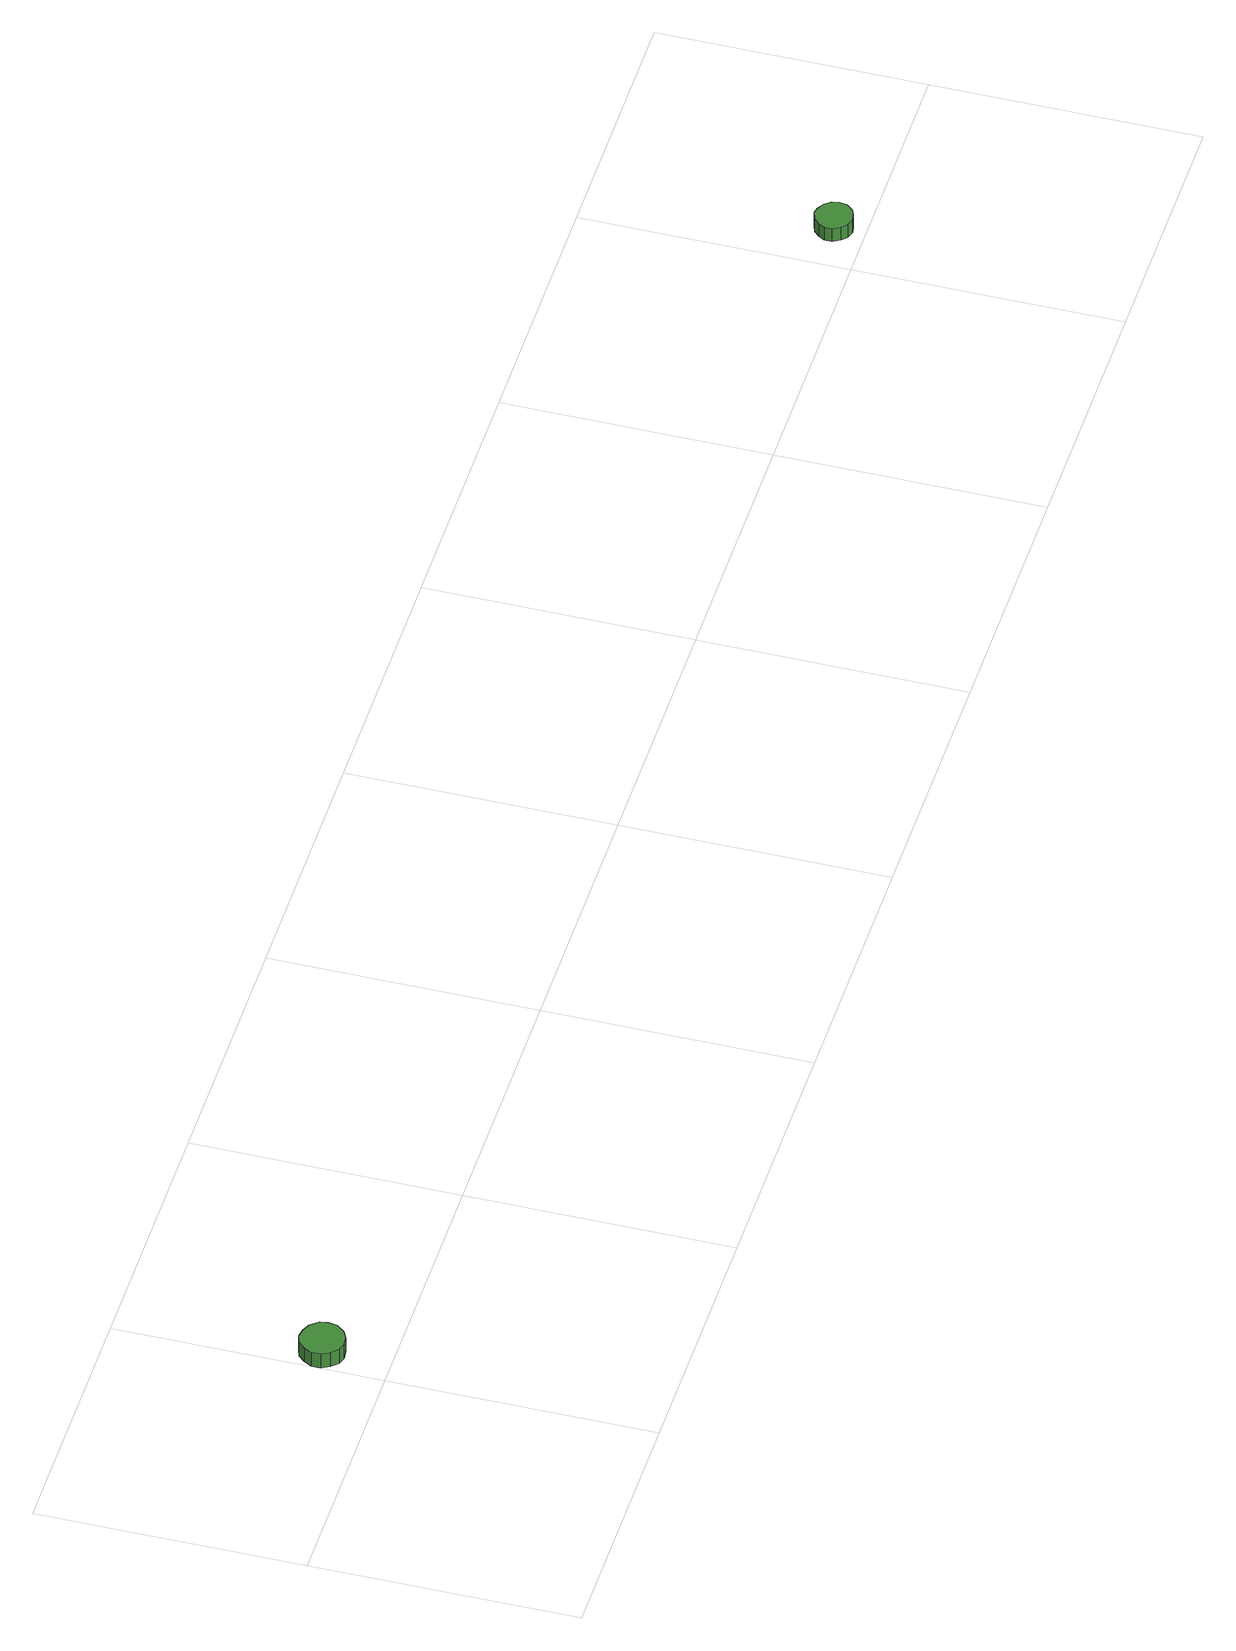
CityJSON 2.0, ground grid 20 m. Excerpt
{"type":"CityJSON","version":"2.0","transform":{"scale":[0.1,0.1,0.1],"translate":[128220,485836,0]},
"CityObjects":{
"tree1":{"type":"SolitaryVegetationObject","attributes":{"function":"something"},"geometry":[{"type":"MultiSurface","lod":"1","boundaries":[[[0,1,2,3,4,5,6,7,8,9,10,11,12,13,14]],[[15,16,17,18,19,20,21,22,23,24,25,26,27,28,29]],[[0,29,28,1]],[[1,28,27,2]],[[2,27,26,3]],[[3,26,25,4]],[[4,25,24,5]],[[5,24,23,6]],[[6,23,22,7]],[[7,22,21,8]],[[8,21,20,9]],[[9,20,19,10]],[[10,19,18,11]],[[11,18,17,12]],[[12,17,16,13]],[[13,16,15,14]],[[14,15,29,0]]]}]},
"tree2":{"type":"SolitaryVegetationObject","attributes":{"function":"something"},"geometry":[{"type":"MultiSurface","lod":"1","boundaries":[[[30,31,32,33,34,35,36,37,38,39,40,41,42,43,44]],[[45,46,47,48,49,50,51,52,53,54,55,56,57,58,59]],[[30,59,58,31]],[[31,58,57,32]],[[32,57,56,33]],[[33,56,55,34]],[[34,55,54,35]],[[35,54,53,36]],[[36,53,52,37]],[[37,52,51,38]],[[38,51,50,39]],[[39,50,49,40]],[[40,49,48,41]],[[41,48,47,42]],[[42,47,46,43]],[[43,46,45,44]],[[44,45,59,30]]]}]}
},
"vertices":[
[34,51,18],[33,57,18],[28,63,18],[22,66,18],[15,67,18],[9,65,18],[4,60,18],[1,54,18],[1,47,18],[4,41,18],[9,36,18],[15,34,18],[22,35,18],[28,38,18],[33,44,18],[33,44,5],[28,38,5],[22,35,5],[15,34,5],[9,36,5],[4,41,5],[1,47,5],[1,54,5],[4,60,5],[9,65,5],[15,67,5],[22,66,5],[28,63,5],[33,57,5],[34,51,5],
[1251,23,19],[1250,28,19],[1246,33,19],[1241,36,19],[1236,37,19],[1230,35,19],[1226,31,19],[1223,26,19],[1223,20,19],[1226,15,19],[1230,11,19],[1236,9,19],[1241,10,19],[1246,12,19],[1250,17,19],[1250,17,7],[1246,12,7],[1241,10,7],[1236,9,7],[1230,11,7],[1226,15,7],[1223,20,7],[1223,26,7],[1226,31,7],[1230,35,7],[1236,37,7],[1241,36,7],[1246,33,7],[1250,28,7],[1251,23,7]
]}
